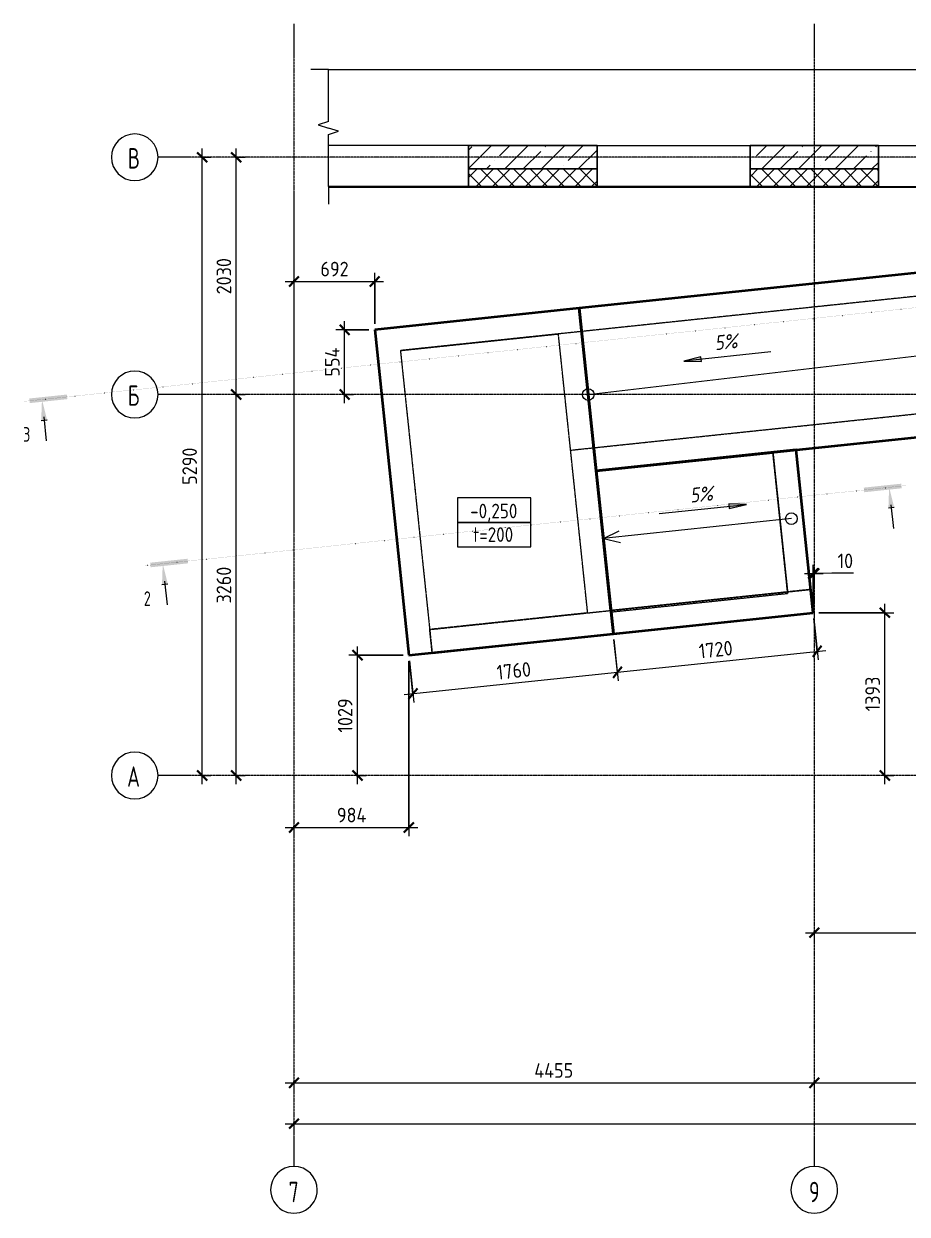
# Model space of a CAD drawing. Header units: millimetres. Extents: x 25237 to 117542, y -2270 to 13021.
# Drawn here: x 25237 to 32800, y 2497 to 12682 of the extents above; entities that cross this region are included whole.
import ezdxf

# ---------------------------------------------------------------- set-up
doc = ezdxf.new("R2010")
doc.units = ezdxf.units.MM
for name, pattern in [('01 Штриховая _4 мм_', [6, 3.5, -2.5]), ('02 Штрихпунктирная _20 мм_', [25, 20, -2.5, 0, -2.5]), ('04 Пунктир 10мм', [10, 0, -10])]:
    doc.linetypes.add(name, pattern=pattern)
for name, color, linetype, lineweight in [('AA_Dim', 7, 'Continuous', 9), ('AA_Dim-50', 7, 'Continuous', 9), ('AA_Linii', 7, 'Continuous', 9), ('AA_Oformlenie', 7, 'Continuous', 9), ('AA_Razrez', 7, 'Continuous', 9), ('AA_Vinoska', 7, 'Continuous', 9), ('AF_Perekritie', 7, 'Continuous', 20), ('AF_Perekritie_Опалубка', 253, 'Continuous', 20), ('AF_Stena', 7, '01 Штриховая _4 мм_', 20), ('AF_Stena_Опалубка', 253, 'Continuous', 20), ('Gen_Dim', 7, 'Continuous', 9), ('Оси', 7, 'Continuous', 9)]:
    doc.layers.add(name, color=color, linetype=linetype, lineweight=lineweight)
doc.styles.add('ISOCPEUR', font='isocpeur.ttf', dxfattribs={"width": 0.7, "height": 175})
doc.styles.add('ISOCPEUR_1', font='isocpeur.ttf', dxfattribs={"width": 0.85, "height": 125})
doc.styles.add('ISOCPEUR_2', font='isocpeur.ttf', dxfattribs={"width": 0.9, "height": 125})
doc.styles.add('ISOCPEUR_3', font='isocpeur.ttf', dxfattribs={"width": 0.7, "height": 125})
doc.styles.add('ISOCPEUR_I', font='isocpeui.ttf', dxfattribs={"width": 0.85, "height": 125})
doc.dimstyles.new('05_Округл_1мм__прозр_', dxfattribs={"dimscale": 304.8, "dimtxt": 124.497647, "dimasz": 0.278871, "dimexe": 0.246063, "dimexo": 0.164042, "dimgap": 0.016404, "dimtad": 1, "dimdec": 0, "dimdsep": 46, "dimtxsty": 'ISOCPEUR_2', "dimblk1": 'OBLIQUE', "dimblk2": 'OBLIQUE', "dimsah": 1, "dimcen": 0.09, "dimdle": 0.246063, "dimazin": 0, "dimtfac": 1, "dimtdec": 4, "dimtix": 1, "dimtmove": 0, "dimatfit": 3, "dimfxl": 1, "dimtvp": 1, "dimtolj": 1, "dimtzin": 0, "dimlwd": 18, "dimlwe": 18, "dimarcsym": 2})
doc.dimstyles.new('05_Округл_1мм__прозр__1', dxfattribs={"dimscale": 304.8, "dimtxt": 124.497647, "dimasz": 0.278871, "dimexe": 0.246063, "dimexo": 0.164042, "dimgap": 0.016404, "dimtad": 1, "dimdec": 0, "dimdsep": 46, "dimtxsty": 'ISOCPEUR_2', "dimblk1": 'OBLIQUE', "dimblk2": 'OBLIQUE', "dimsah": 1, "dimcen": 0.09, "dimdle": 0.246063, "dimazin": 0, "dimtfac": 1, "dimtdec": 4, "dimtix": 1, "dimtmove": 1, "dimatfit": 3, "dimfxl": 1, "dimtvp": 1, "dimtolj": 1, "dimtzin": 0, "dimlwd": 18, "dimlwe": 18, "dimarcsym": 2})
doc.dimstyles.new('05_Округл_5мм__прозр_', dxfattribs={"dimscale": 304.8, "dimtxt": 124.497647, "dimasz": 0.278871, "dimexe": 0.246063, "dimexo": 0.164042, "dimgap": 0.016404, "dimtad": 1, "dimdec": 0, "dimrnd": 5, "dimdsep": 46, "dimtxsty": 'ISOCPEUR_2', "dimblk1": 'OBLIQUE', "dimblk2": 'OBLIQUE', "dimsah": 1, "dimcen": 0.09, "dimdle": 0.246063, "dimazin": 0, "dimtfac": 1, "dimtdec": 4, "dimtix": 1, "dimtmove": 0, "dimatfit": 3, "dimfxl": 1, "dimtvp": 1, "dimtolj": 1, "dimtzin": 0, "dimlwd": 18, "dimlwe": 18, "dimarcsym": 2})
pattern_1 = [(45, (0, 0), (-70.71068, 70.71068), []), (135, (0, 0), (-70.71068, -70.71068), [])]

# ---------------------------------------------------------------- blocks, each defined once
blk = doc.blocks.new('Засыпка - Засыпка-3699984-Схема расположения входа на отм_ -0_110 в_о 7-14_А-В')
at = {"layer": 'AF_Perekritie', "lineweight": 35}
for p, q in [((30139, 8856), (31650, 9015)), ((30264, 7662), (30139, 8856))]:
    blk.add_line(p, q, dxfattribs=at)
at = {"layer": 'AF_Perekritie', "linetype": '01 Штриховая _4 мм_'}
for p, q in [((31650, 9015), (31777, 7806)), ((31777, 7806), (30266, 7647)), ((30266, 7647), (30264, 7662))]:
    blk.add_line(p, q, dxfattribs=at)
blk = doc.blocks.new('Засыпка 2 - Засыпка 2-3700114-Схема расположения входа на отм_ -0_110 в_о 7-14_А-В')
at = {"layer": 'AF_Perekritie', "linetype": '01 Штриховая _4 мм_'}
for p, q in [((28529, 6857), (29889, 6857)), ((28529, 6857), (28529, 4457)), ((29889, 4457), (29889, 6857)), ((29889, 4457), (28529, 4457))]:
    blk.add_line(p, q, dxfattribs=at)
blk = doc.blocks.new('Перекрытия 1 - Перекрытия 1-3747042-Схема расположения входа на отм_ -0_110 в_о 7-14_А-В')
at = {"layer": 'AF_Perekritie', "lineweight": 35}
for q in [(31650, 9015), (30264, 7662)]:
    blk.add_line((30139, 8856), q, dxfattribs=at)
at = {"layer": 'AF_Perekritie', "linetype": '01 Штриховая _4 мм_'}
for q in [(31650, 9015), (30264, 7662)]:
    blk.add_line((31776, 7821), q, dxfattribs=at)
blk = doc.blocks.new('Перекрытия 2 - Перекрытия 2-3747738-Схема расположения входа на отм_ -0_110 в_о 7-14_А-В')
at = {"layer": 'AF_Perekritie', "linetype": '01 Штриховая _4 мм_'}
for p, q in [((28844, 6857), (30204, 6857)), ((28844, 6857), (28844, 4457)), ((30204, 4457), (30204, 6857)), ((30204, 4457), (28844, 4457))]:
    blk.add_line(p, q, dxfattribs=at)
blk = doc.blocks.new('011_ЛинияОбрыва _ЭлУзла_Линия_ - Тип 1-3710487-Схема расположения входа на отм_ -0_110 в_о 7-14_А-В')
at = {"layer": 'AA_Oformlenie'}
for p, q in [((0, 0), (445, 0)), ((556, 0), (1000, 0))]:
    blk.add_line(p, q, dxfattribs=at)
blk = doc.blocks.new('011_ЛинияОбрыва _ЭлУзла_Линия_ - Тип 1-3710690-Схема расположения входа на отм_ -0_110 в_о 7-14_А-В')
at = {"layer": 'AA_Oformlenie'}
blk.add_line((0, 0), (10745, 0), dxfattribs=at)
blk = doc.blocks.new('012_Стрелка _ЭлУзла_Линия_ - 012_Стрелка _ЭлУзла_Линия_-4143382-Схема расположения входа на отм_ -0_110 в_о 7-14_А-В')
at = {"layer": 'AA_Oformlenie'}
blk.add_line((0, 0), (1619, 0), dxfattribs=at)
blk = doc.blocks.new('012_Стрелка _ЭлУзла_Линия_ - 012_Стрелка _ЭлУзла_Линия_-4143473-Схема расположения входа на отм_ -0_110 в_о 7-14_А-В')
at = {"layer": 'AA_Oformlenie'}
blk.add_line((0, 0), (4021, 0), dxfattribs=at)
blk = doc.blocks.new('Ось сетки - d_4мм-2765513-Схема расположения входа на отм_ -0_110 в_о 7-14_А-В')
at = {"layer": 'Оси'}
for start, end in [(360, 180), (360, 180), (180, 360), (180, 360)]:
    blk.add_arc((0, 0), 4, start, end, dxfattribs=at)
blk = doc.blocks.new('042_М_Плиты толщина и отметка - Толщина и отметка-1913325-Схема расположения входа на отм_ -0_110 в_о 7-14_А-В')
at = {"layer": 'AA_Vinoska'}
for p, q in [((6.28, 4.17), (-6.28, 4.17)), ((-6.28, 4.17), (-6.28, 0)), ((6.28, 0), (6.28, 4.17)), ((6.28, 0), (-6.28, 0)), ((-6.28, 0), (-6.28, -4.17)), ((-6.28, 0), (6.28, 0)), ((6.28, -4.17), (6.28, 0)), ((-6.28, -4.17), (6.28, -4.17))]:
    blk.add_line(p, q, dxfattribs=at)
blk = doc.blocks.new('DIMBLOCK7-Схема расположения входа на отм_ -0_110 в_о 7-14_А-В')
at = {"layer": 'AA_Dim-50', "lineweight": 18}
for p, q in [((30290, 7414), (30327, 7059)), ((30320, 7133), (30290, 7414)), ((28495, 6942), (30320, 7133)), ((28540, 7230), (28577, 6875)), ((28569, 6949), (28540, 7230))]:
    blk.add_line(p, q, dxfattribs=at)
at = {"layer": 'AA_Dim-50', "lineweight": 30}
for p, q in [((30320, 7133), (30282, 7087)), ((30320, 7133), (30357, 7180)), ((28569, 6949), (28531, 6903)), ((28569, 6949), (28607, 6996))]:
    blk.add_line(p, q, dxfattribs=at)
at = {"layer": 'AA_Dim-50', "color": 0, "lineweight": 18, "insert": (29280, 7193), "char_height": 125, "width": 353.38, "attachment_point": 1, "rotation": 6, "line_spacing_factor": 1.149209, "style": 'ISOCPEUR_2'}
blk.add_mtext('1760', dxfattribs=at)
blk = doc.blocks.new('_Oblique')
at = {"color": 0, "linetype": 'ByBlock', "lineweight": -2}
blk.add_line((-0.5, -0.5), (0.5, 0.5), dxfattribs=at)
blk = doc.blocks.new('DIMBLOCK8-Схема расположения входа на отм_ -0_110 в_о 7-14_А-В')
at = {"layer": 'AA_Dim-50', "lineweight": 18}
for p, q in [((32001, 7594), (32038, 7239)), ((32030, 7313), (32001, 7594)), ((30290, 7414), (30327, 7059)), ((30320, 7133), (30290, 7414)), ((30320, 7133), (32105, 7321))]:
    blk.add_line(p, q, dxfattribs=at)
at = {"layer": 'AA_Dim-50', "lineweight": 30}
for p, q in [((32030, 7313), (32068, 7360)), ((32030, 7313), (31992, 7266)), ((30320, 7133), (30282, 7087)), ((30320, 7133), (30357, 7180))]:
    blk.add_line(p, q, dxfattribs=at)
at = {"layer": 'AA_Dim-50', "color": 0, "lineweight": 18, "insert": (31011, 7375), "char_height": 125, "width": 353.38, "attachment_point": 1, "rotation": 6, "line_spacing_factor": 1.149209, "style": 'ISOCPEUR_2'}
blk.add_mtext('1720', dxfattribs=at)
blk = doc.blocks.new('DIMBLOCK12-Схема расположения входа на отм_ -0_110 в_о 7-14_А-В')
at = {"layer": 'AA_Dim-50', "lineweight": 30}
for p, q in [((27057, 9510), (27014, 9552)), ((27057, 9510), (27099, 9467)), ((27057, 6250), (27014, 6292)), ((27057, 6250), (27099, 6207))]:
    blk.add_line(p, q, dxfattribs=at)
at = {"layer": 'AA_Dim-50', "lineweight": 18}
for p, q in [((27047, 9510), (27132, 9510)), ((27057, 9510), (27047, 9510)), ((27057, 6175), (27057, 9510)), ((27047, 6250), (27132, 6250)), ((27057, 6250), (27047, 6250))]:
    blk.add_line(p, q, dxfattribs=at)
at = {"layer": 'AA_Dim-50', "color": 0, "lineweight": 18, "insert": (26888, 7722), "char_height": 125, "width": 379.24, "attachment_point": 1, "rotation": 90, "line_spacing_factor": 1.149209, "style": 'ISOCPEUR_2'}
blk.add_mtext('3260', dxfattribs=at)
blk = doc.blocks.new('DIMBLOCK13-Схема расположения входа на отм_ -0_110 в_о 7-14_А-В')
at = {"layer": 'AA_Dim-50', "lineweight": 18}
for p, q in [((27057, 9510), (27057, 11615)), ((27047, 11540), (27132, 11540)), ((27057, 11540), (27047, 11540)), ((27047, 9510), (27132, 9510)), ((27057, 9510), (27047, 9510))]:
    blk.add_line(p, q, dxfattribs=at)
at = {"layer": 'AA_Dim-50', "lineweight": 30}
for p, q in [((27057, 11540), (27014, 11582)), ((27057, 11540), (27099, 11497)), ((27057, 9510), (27014, 9552)), ((27057, 9510), (27099, 9467))]:
    blk.add_line(p, q, dxfattribs=at)
at = {"layer": 'AA_Dim-50', "color": 0, "lineweight": 18, "insert": (26888, 10367), "char_height": 125, "width": 379.24, "attachment_point": 1, "rotation": 90, "line_spacing_factor": 1.149209, "style": 'ISOCPEUR_2'}
blk.add_mtext('2030', dxfattribs=at)
blk = doc.blocks.new('DIMBLOCK14-Схема расположения входа на отм_ -0_110 в_о 7-14_А-В')
at = {"layer": 'AA_Dim-50', "lineweight": 18}
for p, q in [((26764, 6175), (26764, 11615)), ((26754, 11540), (26839, 11540)), ((26764, 11540), (26754, 11540)), ((26754, 6250), (26839, 6250)), ((26764, 6250), (26754, 6250))]:
    blk.add_line(p, q, dxfattribs=at)
at = {"layer": 'AA_Dim-50', "lineweight": 30}
for p, q in [((26764, 11540), (26721, 11582)), ((26764, 11540), (26806, 11497)), ((26764, 6250), (26721, 6292)), ((26764, 6250), (26806, 6207))]:
    blk.add_line(p, q, dxfattribs=at)
at = {"layer": 'AA_Dim-50', "color": 0, "lineweight": 18, "insert": (26595, 8737), "char_height": 125, "width": 379.24, "attachment_point": 1, "rotation": 90, "line_spacing_factor": 1.149209, "style": 'ISOCPEUR_2'}
blk.add_mtext('5290', dxfattribs=at)
blk = doc.blocks.new('DIMBLOCK15-Схема расположения входа на отм_ -0_110 в_о 7-14_А-В')
at = {"layer": 'AA_Dim-50', "lineweight": 18}
for p, q in [((27475, 3621), (32005, 3621)), ((27550, 3631), (27550, 3546)), ((27550, 3621), (27550, 3631)), ((32005, 3631), (32005, 3546)), ((32005, 3621), (32005, 3631))]:
    blk.add_line(p, q, dxfattribs=at)
at = {"layer": 'AA_Dim-50', "lineweight": 30}
for p, q in [((27550, 3621), (27508, 3579)), ((27550, 3621), (27593, 3664)), ((32005, 3621), (31963, 3579)), ((32005, 3621), (32048, 3664))]:
    blk.add_line(p, q, dxfattribs=at)
at = {"layer": 'AA_Dim-50', "color": 0, "lineweight": 18, "insert": (29608, 3789), "char_height": 125, "width": 407.97, "attachment_point": 1, "line_spacing_factor": 1.149209, "style": 'ISOCPEUR_2'}
blk.add_mtext('4455', dxfattribs=at)
blk = doc.blocks.new('DIMBLOCK16-Схема расположения входа на отм_ -0_110 в_о 7-14_А-В')
at = {"layer": 'AA_Dim-50', "lineweight": 30}
for p, q in [((32005, 3621), (31963, 3579)), ((32005, 3621), (32048, 3664)), ((40575, 3621), (40533, 3579)), ((40575, 3621), (40618, 3664))]:
    blk.add_line(p, q, dxfattribs=at)
at = {"layer": 'AA_Dim-50', "lineweight": 18}
for p, q in [((32005, 3631), (32005, 3546)), ((32005, 3621), (32005, 3631)), ((32005, 3621), (40575, 3621)), ((40575, 3631), (40575, 3546)), ((40575, 3621), (40575, 3631))]:
    blk.add_line(p, q, dxfattribs=at)
at = {"layer": 'AA_Dim-50', "color": 0, "lineweight": 18, "insert": (36132, 3789), "char_height": 125, "width": 379.24, "attachment_point": 1, "line_spacing_factor": 1.149209, "style": 'ISOCPEUR_2'}
blk.add_mtext('8570', dxfattribs=at)
blk = doc.blocks.new('DIMBLOCK18-Схема расположения входа на отм_ -0_110 в_о 7-14_А-В')
at = {"layer": 'AA_Dim-50', "lineweight": 18}
for p, q in [((27475, 3271), (49190, 3271)), ((27550, 3281), (27550, 3196)), ((27550, 3271), (27550, 3281)), ((49115, 3281), (49115, 3196)), ((49115, 3271), (49115, 3281))]:
    blk.add_line(p, q, dxfattribs=at)
at = {"layer": 'AA_Dim-50', "lineweight": 30}
for p, q in [((27550, 3271), (27508, 3229)), ((27550, 3271), (27593, 3314)), ((49115, 3271), (49073, 3229)), ((49115, 3271), (49158, 3314))]:
    blk.add_line(p, q, dxfattribs=at)
at = {"layer": 'AA_Dim-50', "color": 0, "lineweight": 18, "insert": (38146, 3439), "char_height": 125, "width": 448.19, "attachment_point": 1, "line_spacing_factor": 1.149209, "style": 'ISOCPEUR_2'}
blk.add_mtext('21565', dxfattribs=at)
blk = doc.blocks.new('Разрез - Номер узла_ сзади-394133-Схема расположения входа на отм_ -0_110 в_о 7-14_А-В')
at = {"layer": 'AA_Razrez'}
for points in [[(7.33, 0.4), (7.33, -0.39), (0.87, -0.39), (0.87, 0.4)], [(3.5, -3.53), (2.5, -3.53), (3, 0)]]:
    blk.add_hatch(color=256, dxfattribs=at).paths.add_polyline_path(points)
for p, q in [((2.5, -3.53), (3.5, -3.53)), ((3, -3), (3, -7.1))]:
    blk.add_line(p, q, dxfattribs=at)
blk = doc.blocks.new('Разрез - Номер узла_ спереди-394134-Схема расположения входа на отм_ -0_110 в_о 7-14_А-В')
at = {"layer": 'AA_Razrez'}
for points in [[(7.33, 0.4), (7.33, -0.39), (0.87, -0.39), (0.87, 0.4)], [(3.5, -3.53), (2.5, -3.53), (3, 0)]]:
    blk.add_hatch(color=256, dxfattribs=at).paths.add_polyline_path(points)
for p, q in [((2.5, -3.53), (3.5, -3.53)), ((3, -3), (3, -7.1))]:
    blk.add_line(p, q, dxfattribs=at)
blk = doc.blocks.new('DIMBLOCK31-Схема расположения входа на отм_ -0_110 в_о 7-14_А-В')
at = {"layer": 'AA_Dim-50', "lineweight": 18}
for p, q in [((36152, 6603), (36152, 4830)), ((36152, 4905), (36152, 6603)), ((31930, 4905), (36227, 4905)), ((32005, 4915), (32005, 4830)), ((32005, 4905), (32005, 4915))]:
    blk.add_line(p, q, dxfattribs=at)
at = {"layer": 'AA_Dim-50', "lineweight": 30}
for p, q in [((32005, 4905), (31963, 4863)), ((32005, 4905), (32048, 4948)), ((36152, 4905), (36110, 4863)), ((36152, 4905), (36195, 4948))]:
    blk.add_line(p, q, dxfattribs=at)
at = {"layer": 'AA_Dim-50', "color": 0, "lineweight": 18, "insert": (33920, 5074), "char_height": 125, "width": 382.11, "attachment_point": 1, "line_spacing_factor": 1.149209, "style": 'ISOCPEUR_2'}
blk.add_mtext('4145', dxfattribs=at)
blk = doc.blocks.new('DIMBLOCK33-Схема расположения входа на отм_ -0_110 в_о 7-14_А-В')
at = {"layer": 'AA_Dim-50', "lineweight": 18}
for p, q in [((28094, 6175), (28094, 7354)), ((28485, 7279), (28019, 7279)), ((28094, 7279), (28485, 7279)), ((28084, 6250), (28169, 6250)), ((28094, 6250), (28084, 6250))]:
    blk.add_line(p, q, dxfattribs=at)
at = {"layer": 'AA_Dim-50', "lineweight": 30}
for p, q in [((28094, 7279), (28052, 7322)), ((28094, 7279), (28137, 7237)), ((28094, 6250), (28052, 6292)), ((28094, 6250), (28137, 6207))]:
    blk.add_line(p, q, dxfattribs=at)
at = {"layer": 'AA_Dim-50', "color": 0, "lineweight": 18, "insert": (27926, 6617), "char_height": 125, "width": 353.38, "attachment_point": 1, "rotation": 90, "line_spacing_factor": 1.149209, "style": 'ISOCPEUR_2'}
blk.add_mtext('1029', dxfattribs=at)
blk = doc.blocks.new('DIMBLOCK34-Схема расположения входа на отм_ -0_110 в_о 7-14_А-В')
at = {"layer": 'AA_Dim-50', "lineweight": 18}
for p, q in [((28535, 7229), (28535, 5731)), ((28535, 5806), (28535, 7229)), ((27475, 5806), (28610, 5806)), ((27550, 5816), (27550, 5731)), ((27550, 5806), (27550, 5816))]:
    blk.add_line(p, q, dxfattribs=at)
at = {"layer": 'AA_Dim-50', "lineweight": 30}
for p, q in [((27550, 5806), (27508, 5763)), ((27550, 5806), (27593, 5848)), ((28535, 5806), (28492, 5763)), ((28535, 5806), (28577, 5848))]:
    blk.add_line(p, q, dxfattribs=at)
at = {"layer": 'AA_Dim-50', "color": 0, "lineweight": 18, "insert": (27918, 5974), "char_height": 125, "width": 298.79, "attachment_point": 1, "line_spacing_factor": 1.149209, "style": 'ISOCPEUR_2'}
blk.add_mtext('984', dxfattribs=at)
blk = doc.blocks.new('DIMBLOCK35-Схема расположения входа на отм_ -0_110 в_о 7-14_А-В')
at = {"layer": 'AA_Dim-50', "lineweight": 30}
for p, q in [((27550, 10477), (27593, 10520)), ((28242, 10477), (28284, 10520)), ((27550, 10477), (27508, 10435)), ((28242, 10477), (28199, 10435))]:
    blk.add_line(p, q, dxfattribs=at)
at = {"layer": 'AA_Dim-50', "lineweight": 18}
for p, q in [((28242, 10114), (28242, 10552)), ((27475, 10477), (28317, 10477)), ((27550, 10487), (27550, 10402)), ((27550, 10477), (27550, 10487)), ((28242, 10477), (28242, 10114))]:
    blk.add_line(p, q, dxfattribs=at)
at = {"layer": 'AA_Dim-50', "color": 0, "lineweight": 18, "insert": (27777, 10646), "char_height": 125, "width": 284.43, "attachment_point": 1, "line_spacing_factor": 1.149209, "style": 'ISOCPEUR_2'}
blk.add_mtext('692', dxfattribs=at)
blk = doc.blocks.new('DIMBLOCK36-Схема расположения входа на отм_ -0_110 в_о 7-14_А-В')
at = {"layer": 'AA_Dim-50', "lineweight": 30}
for p, q in [((27984, 10064), (27942, 10107)), ((27984, 10064), (28027, 10022)), ((27984, 9510), (27942, 9552)), ((27984, 9510), (28027, 9467))]:
    blk.add_line(p, q, dxfattribs=at)
at = {"layer": 'AA_Dim-50', "lineweight": 18}
for p, q in [((27984, 9435), (27984, 10139)), ((28192, 10064), (27909, 10064)), ((27984, 10064), (28192, 10064)), ((27974, 9510), (28059, 9510)), ((27984, 9510), (27974, 9510))]:
    blk.add_line(p, q, dxfattribs=at)
at = {"layer": 'AA_Dim-50', "color": 0, "lineweight": 18, "insert": (27816, 9663), "char_height": 125, "width": 298.79, "attachment_point": 1, "rotation": 90, "line_spacing_factor": 1.149209, "style": 'ISOCPEUR_2'}
blk.add_mtext('554', dxfattribs=at)
blk = doc.blocks.new('DIMBLOCK37-Схема расположения входа на отм_ -0_110 в_о 7-14_А-В')
at = {"layer": 'AA_Dim-50', "lineweight": 18}
for p, q in [((32045, 7643), (32685, 7643)), ((32610, 7643), (32045, 7643)), ((32610, 6175), (32610, 7718)), ((32600, 6250), (32685, 6250)), ((32610, 6250), (32600, 6250))]:
    blk.add_line(p, q, dxfattribs=at)
at = {"layer": 'AA_Dim-50', "lineweight": 30}
for p, q in [((32610, 7643), (32567, 7686)), ((32610, 7643), (32652, 7601)), ((32610, 6250), (32567, 6292)), ((32610, 6250), (32652, 6207))]:
    blk.add_line(p, q, dxfattribs=at)
at = {"layer": 'AA_Dim-50', "color": 0, "lineweight": 18, "insert": (32442, 6799), "char_height": 125, "width": 353.38, "attachment_point": 1, "rotation": 90, "line_spacing_factor": 1.149209, "style": 'ISOCPEUR_2'}
blk.add_mtext('1393', dxfattribs=at)
blk = doc.blocks.new('DIMBLOCK38-Схема расположения входа на отм_ -0_110 в_о 7-14_А-В')
at = {"layer": 'AA_Dim-50', "lineweight": 18}
for p, q in [((31995, 7693), (31995, 8054)), ((31920, 7979), (32080, 7979)), ((31995, 7979), (31995, 7693)), ((32154, 7981), (32000, 7979)), ((32005, 7989), (32005, 7904)), ((32005, 7979), (32005, 7989)), ((32341, 7981), (32154, 7981))]:
    blk.add_line(p, q, dxfattribs=at)
at = {"layer": 'AA_Dim-50', "lineweight": 30}
for p, q in [((31995, 7979), (31953, 7936)), ((32005, 7979), (31963, 7936)), ((31995, 7979), (32038, 8021)), ((32005, 7979), (32048, 8021))]:
    blk.add_line(p, q, dxfattribs=at)
at = {"layer": 'AA_Dim-50', "color": 0, "lineweight": 18, "insert": (32204, 8149), "char_height": 125, "width": 163.76, "attachment_point": 1, "line_spacing_factor": 1.149209, "style": 'ISOCPEUR_2'}
blk.add_mtext('10', dxfattribs=at)

msp = doc.modelspace()

# ---------------------------------------------------------------- hatches: boundary and pattern name
at = {"layer": 'AA_Oformlenie'}
h = msp.add_hatch(dxfattribs=at)
h.set_pattern_fill('FP_1', color=256, style=0, pattern_type=2)
h.set_pattern_definition([(45, (0, 0), (-157.1545, 157.1545), []), (45, (157.15, 0), (-157.1545, 157.1545), [277.813, -55.563, 1.676, -53.886])])
h.paths.add_polyline_path([(41287.101, 11440), (41287.101, 11640), (40267.4341, 11640), (40267.4341, 11440)])
h.paths.add_polyline_path([(49313.3662, 11440), (49445.0616, 11440), (49445.0616, 11640), (48565.0616, 11640), (48565.0616, 11440)])
h.paths.add_polyline_path([(42987.101, 11440), (47255.0616, 11440), (47255.0616, 11640), (42987.101, 11640)])
h.paths.add_polyline_path([(31455.0977, 11440), (32555.1338, 11440), (32555.1338, 11640), (31455.0977, 11640)])
h.paths.add_polyline_path([(29045.0616, 11440), (30145.0977, 11440), (30145.0977, 11640), (29045.0616, 11640)])
h.paths.add_polyline_path([(38567.4151, 11440), (38567.4151, 11640), (33863.3571, 11640), (33863.3571, 11440), (37392.4606, 11440)])
h = msp.add_hatch(dxfattribs=at)
h.set_pattern_fill('FP_2', color=256, style=0, pattern_type=2)
h.set_pattern_definition(pattern_1)
h.paths.add_polyline_path([(30145.0977, 11290), (30145.0977, 11440), (29045.0616, 11440), (29045.0616, 11290)])
h = msp.add_hatch(dxfattribs=at)
h.set_pattern_fill('FP_2', color=256, style=0, pattern_type=2)
h.set_pattern_definition(pattern_1)
h.paths.add_polyline_path([(32555.1338, 11290), (32555.1338, 11440), (31455.0977, 11440), (31455.0977, 11290)])
at = {"layer": 'Gen_Dim'}
for points in [[(30887.955, 9796.1284), (31039.1975, 9792.1679), (31035.0691, 9831.4473)], [(31423.2115, 8570.3707), (31271.969, 8574.3311), (31276.0974, 8535.0517)]]:
    msp.add_hatch(color=256, dxfattribs=at).paths.add_polyline_path(points)

# ---------------------------------------------------------------- linework, layer by layer
at = {"layer": 'AA_Linii', "lineweight": 20}
for p, q in [((29045.0616, 11640), (27845.0616, 11640)), ((29045.0616, 11640), (30145.0977, 11640)), ((29045.0616, 11440), (29045.0616, 11640)), ((30145.0977, 11640), (30145.0977, 11440)), ((30145.0977, 11640), (31455.0977, 11640)), ((31455.0977, 11640), (32555.1338, 11640)), ((31455.0977, 11440), (31455.0977, 11640)), ((32555.1338, 11640), (32555.1338, 11440)), ((32555.1338, 11640), (33865.0616, 11640)), ((30145.0977, 11440), (29045.0616, 11440)), ((29045.0616, 11440), (30145.0977, 11440)), ((29045.0616, 11290), (29045.0616, 11440)), ((30145.0977, 11440), (30145.0977, 11290)), ((31455.0977, 11440), (32555.0616, 11440)), ((31455.0977, 11290), (31455.0977, 11440)), ((32555.1338, 11440), (31455.0977, 11440)), ((31455.0977, 11440), (32555.1338, 11440)), ((32555.0616, 11440), (32555.0616, 11290)), ((27550.0616, 11240), (27550.0616, 8344.0403)), ((29045.0616, 11290), (27845.0616, 11290)), ((36023.5651, 11280), (27845.0616, 11280)), ((30145.0977, 11290), (29045.0616, 11290)), ((31455.0977, 11290), (30145.0977, 11290)), ((32555.0616, 11290), (31455.0977, 11290)), ((32555.0616, 11290), (33863.3571, 11290))]:
    msp.add_line(p, q, dxfattribs=at)
at = {"layer": 'AA_Linii'}
for p, q in [((30145.0977, 11640), (29045.0616, 11640)), ((29045.0616, 11640), (29045.0616, 11440)), ((30145.0977, 11440), (30145.0977, 11640)), ((32555.1338, 11640), (31455.0977, 11640)), ((31455.0977, 11640), (31455.0977, 11440)), ((32555.1338, 11440), (32555.1338, 11640)), ((29045.0616, 11440), (30145.0977, 11440)), ((30145.0977, 11440), (29045.0616, 11440)), ((29045.0616, 11440), (29045.0616, 11290)), ((30145.0977, 11290), (30145.0977, 11440)), ((31455.0977, 11440), (32555.1338, 11440)), ((32555.1338, 11440), (31455.0977, 11440)), ((31455.0977, 11440), (31455.0977, 11290)), ((32555.1338, 11290), (32555.1338, 11440)), ((29045.0616, 11290), (30145.0977, 11290)), ((31455.0977, 11290), (32555.1338, 11290))]:
    msp.add_line(p, q, dxfattribs=at)
at = {"layer": 'AA_Vinoska'}
for p, q in [((27845.0616, 12290), (27695.0616, 12290)), ((27845.0616, 11846.3087), (27758.4115, 11818.1543)), ((27758.4115, 11818.1543), (27845.0616, 11790)), ((27931.6641, 11762.5), (27845.0616, 11790)), ((27845.0616, 11735), (27931.6641, 11762.5)), ((27845.0616, 11290), (27845.0616, 11140)), ((30199.1989, 8278.9458), (30334.018, 8344.7014)), ((30199.1989, 8278.9458), (30344.7433, 8242.6575))]:
    msp.add_line(p, q, dxfattribs=at)
for centre in [(30069.8099, 9510), (31808.8521, 8448.1271)]:
    msp.add_circle(centre, 50, dxfattribs=at)
at = {"layer": 'AF_Perekritie_Опалубка', "lineweight": 35}
for p, q in [((33969.0875, 10666.0834), (29992.2326, 10248.0991)), ((29992.2326, 10248.0991), (28241.874, 10064.129)), ((30138.5724, 8855.7685), (29992.2326, 10248.0991)), ((29992.2326, 10248.0991), (30138.5724, 8855.7685)), ((28241.874, 10064.129), (28534.5537, 7279.4677)), ((30138.5724, 8855.7685), (34115.4274, 9273.7528)), ((31849.1501, 9035.5574), (33439.4443, 9202.7041)), ((31849.1501, 9035.5574), (30138.5724, 8855.7685)), ((31995.4899, 7643.2268), (31849.1501, 9035.5574)), ((31995.4899, 7643.2268), (31849.1501, 9035.5574)), ((30284.9122, 7463.4378), (30138.5724, 8855.7685)), ((30138.5724, 8855.7685), (30284.9122, 7463.4378)), ((28733.4581, 7300.3734), (31995.4899, 7643.2268)), ((30284.9122, 7463.4378), (31995.4899, 7643.2268)), ((28534.5537, 7279.4677), (30284.9122, 7463.4378))]:
    msp.add_line(p, q, dxfattribs=at)
at = {"layer": 'AF_Stena'}
for p, q in [((33179.1861, 10381.9598), (30013.1382, 10049.1947)), ((30013.1382, 10049.1947), (28461.6841, 9886.1303)), ((28461.6841, 9886.1303), (28733.4581, 7300.3734)), ((30122.6378, 9055.1953), (33382.7425, 9397.8461)), ((29918.7623, 9033.7671), (30122.6378, 9055.1953)), ((29939.668, 8834.8628), (29918.7623, 9033.7671)), ((30143.5434, 8856.2909), (30122.6378, 9055.1953)), ((31775.6798, 7821.2254), (31650.2457, 9014.6517)), ((31779.3197, 7821.608), (31653.8855, 9015.0343)), ((30065.1022, 7641.4365), (29939.668, 8834.8628)), ((30258.8062, 7661.7956), (31974.5842, 7842.1311)), ((31775.6798, 7821.2254), (31779.3197, 7821.608)), ((31974.5842, 7842.1311), (31779.3197, 7821.608)), ((28712.5524, 7499.2778), (30258.8062, 7661.7956)), ((30065.1022, 7641.4365), (30264.0066, 7662.3422)), ((30258.8062, 7661.7956), (30279.7119, 7462.8912)), ((28733.4581, 7300.3734), (28712.5524, 7499.2778))]:
    msp.add_line(p, q, dxfattribs=at)
at = {"layer": 'AF_Stena_Опалубка'}
for p, q in [((33439.4443, 9202.7041), (30143.5434, 8856.2909)), ((31653.8855, 9015.0343), (31650.2457, 9014.6517)), ((31974.5842, 7842.1311), (31849.1501, 9035.5574)), ((30143.5434, 8856.2909), (30138.5724, 8855.7685)), ((30138.5724, 8855.7685), (30264.0066, 7662.3422)), ((31995.4899, 7643.2268), (31974.5842, 7842.1311)), ((31995.4899, 7643.2268), (30279.7119, 7462.8912)), ((30279.7119, 7462.8912), (28733.4581, 7300.3734))]:
    msp.add_line(p, q, dxfattribs=at)
at = {"layer": 'Gen_Dim'}
for p, q in [((31035.0691, 9831.4473), (30887.955, 9796.1284)), ((30887.955, 9796.1284), (31039.1975, 9792.1679)), ((31039.1975, 9792.1679), (31035.0691, 9831.4473)), ((31423.2115, 8570.3707), (31271.969, 8574.3311)), ((31271.969, 8574.3311), (31276.0974, 8535.0517)), ((31276.0974, 8535.0517), (31423.2115, 8570.3707))]:
    msp.add_line(p, q, dxfattribs=at)
at = {"layer": 'Оси'}
for p, q in [((27550.0616, 12681.8629), (27550.0616, 12431.8629)), ((32005.0616, 12681.8629), (32005.0616, 12431.8629)), ((26637.2958, 11540), (26387.2958, 11540)), ((26637.2958, 9510), (26387.2958, 9510)), ((26637.2958, 6250), (26387.2958, 6250)), ((27550.0616, 3155.5937), (27550.0616, 2905.5937)), ((32005.0616, 3155.5937), (32005.0616, 2905.5937))]:
    msp.add_line(p, q, dxfattribs=at)
at = {"layer": 'Оси', "linetype": '02 Штрихпунктирная _20 мм_'}
for p, q in [((27550.0616, 12431.8629), (27550.0616, 3155.5937)), ((32005.0616, 12431.8629), (32005.0616, 3155.5937)), ((49415.0616, 11540), (26637.2958, 11540)), ((49415.0616, 9510), (26637.2958, 9510)), ((49415.0616, 6250), (26637.2958, 6250))]:
    msp.add_line(p, q, dxfattribs=at)

# ---------------------------------------------------------------- block references
at = {"layer": 'AA_Oformlenie'}
for name, p, rotation in [('011_ЛинияОбрыва _ЭлУзла_Линия_ - Тип 1-3710487-Схема расположения входа на отм_ -0_110 в_о 7-14_А-В', (27845.0616, 11290), 89.99999999999974), ('012_Стрелка _ЭлУзла_Линия_ - 012_Стрелка _ЭлУзла_Линия_-4143473-Схема расположения входа на отм_ -0_110 в_о 7-14_А-В', (30069.8099, 9510), 6.70207229005682), ('012_Стрелка _ЭлУзла_Линия_ - 012_Стрелка _ЭлУзла_Линия_-4143382-Схема расположения входа на отм_ -0_110 в_о 7-14_А-В', (31808.8521, 8448.1271), 185.9999999999996)]:
    msp.add_blockref(name, p, dxfattribs=dict(at, rotation=rotation))
msp.add_blockref('011_ЛинияОбрыва _ЭлУзла_Линия_ - Тип 1-3710690-Схема расположения входа на отм_ -0_110 в_о 7-14_А-В', (27845.0616, 12290), dxfattribs=at)
at = {"layer": 'AA_Razrez', "xscale": 49.99999999999998, "yscale": 49.99999999999998, "zscale": 49.99999999999998, "rotation": 5.999999999999783}
for p in [(25243.8589, 9451.5312), (26277.7966, 8046.6132)]:
    msp.add_blockref('Разрез - Номер узла_ спереди-394134-Схема расположения входа на отм_ -0_110 в_о 7-14_А-В', p, dxfattribs=at)
at = {"layer": 'AA_Razrez', "extrusion": (0, 0, -1), "xscale": 49.99999999999998, "yscale": 49.99999999999998, "zscale": 49.99999999999998, "rotation": 354.0000000000004}
msp.add_blockref('Разрез - Номер узла_ сзади-394133-Схема расположения входа на отм_ -0_110 в_о 7-14_А-В', (-32794.9285, 8731.5914), dxfattribs=at)
at = {"layer": 'AA_Vinoska', "xscale": 49.99999999999998, "yscale": 49.99999999999998, "zscale": 49.99999999999998}
msp.add_blockref('042_М_Плиты толщина и отметка - Толщина и отметка-1913325-Схема расположения входа на отм_ -0_110 в_о 7-14_А-В', (29263.3931, 8416.1344), dxfattribs=at)
at = {"layer": 'AF_Perekritie', "linetype": '01 Штриховая _4 мм_'}
for name, p, rotation in [('Засыпка 2 - Засыпка 2-3700114-Схема расположения входа на отм_ -0_110 в_о 7-14_А-В', (805.5837, 84.6703), 6.000000000000026), ('Перекрытия 2 - Перекрытия 2-3747738-Схема расположения входа на отм_ -0_110 в_о 7-14_А-В', (492.5683, 51.771), 5.999999999999965)]:
    msp.add_blockref(name, p, dxfattribs=dict(at, rotation=rotation))
for name in ['Засыпка - Засыпка-3699984-Схема расположения входа на отм_ -0_110 в_о 7-14_А-В', 'Перекрытия 1 - Перекрытия 1-3747042-Схема расположения входа на отм_ -0_110 в_о 7-14_А-В']:
    msp.add_blockref(name, (0, 0), dxfattribs=at)
at = {"layer": 'Оси', "xscale": 49.99999999999998, "yscale": 49.99999999999998, "zscale": 49.99999999999998}
for p, rotation in [((26187.2958, 11540), 89.9999999999998), ((26187.2958, 9510), 89.9999999999998), ((26187.2958, 6250), 89.9999999999998), ((27550.0616, 2705.5937), 180), ((32005.0616, 2705.5937), 180)]:
    msp.add_blockref('Ось сетки - d_4мм-2765513-Схема расположения входа на отм_ -0_110 в_о 7-14_А-В', p, dxfattribs=dict(at, rotation=rotation))

# ---------------------------------------------------------------- texts
at = {"layer": 'AA_Razrez', "char_height": 125, "width": 75.759469, "attachment_point": 1, "style": 'ISOCPEUR_3'}
for s, insert in [('\\fISOCPEUR|b0|i0|c204|p34|;\\W.7;3', (25231.2081, 9231.0889)), ('\\fISOCPEUR|b0|i0|c204|p34|;\\W.7;2', (26265.1458, 7826.1709))]:
    msp.add_mtext(s, dxfattribs=dict(at, insert=insert))
at = {"layer": 'AA_Vinoska', "char_height": 125, "attachment_point": 1, "style": 'ISOCPEUR_1'}
for s, insert, width in [('-0,250', (29058.9139, 8575.7013), 504.261437), ('t=200', (29082.9264, 8374.0008), 446.339516)]:
    msp.add_mtext(s, dxfattribs=dict(at, insert=insert, width=width))
at = {"layer": 'Оси', "char_height": 175, "attachment_point": 1, "style": 'ISOCPEUR'}
for s, insert, width in [('\\fISOCPEUR|b0|i0|c204|p34|;\\W.7;В', (26127.5573, 11618.519), 120.653969), ('\\fISOCPEUR|b0|i0|c204|p34|;\\W.7;Б', (26127.5573, 9588.519), 120.653969), ('\\fISOCPEUR|b0|i0|c204|p34|;\\W.7;А', (26121.7823, 6328.519), 134.6835), ('\\fISOCPEUR|b0|i0|c204|p34|;\\W.7;7', (27504.8019, 2774.1395), 103.818531), ('\\fISOCPEUR|b0|i0|c204|p34|;\\W.7;9', (31959.8019, 2774.1395), 103.818531)]:
    msp.add_mtext(s, dxfattribs=dict(at, insert=insert, width=width))

# ---------------------------------------------------------------- dimensions: what is measured, and where the dimension line sits
at = {"layer": 'AA_Dim', "lineweight": 18}
for base, p1, p2, angle, dimstyle, override, picture, middle in [((26763.785, 11540), (26703.681, 6250), (26703.681, 11540), 90, '05_Округл_5мм__прозр_', {"dimpost": '<>', "dimfxl": 5290}, 'DIMBLOCK14-Схема расположения входа на отм_ -0_110 в_о 7-14_А-В', (26696.285, 8895)), ((27056.6216, 11540), (26996.5176, 9510), (26996.5176, 11540), 90, '05_Округл_5мм__прозр_', {"dimpost": '<>', "dimfxl": 2030}, 'DIMBLOCK13-Схема расположения входа на отм_ -0_110 в_о 7-14_А-В', (26989.1216, 10525)), ((27984.2119, 10064.129), (27924.1078, 9510), (28241.874, 10064.129), 90, '05_Округл_1мм__прозр_', {"dimpost": '<>', "dimfxl": 638.775626}, 'DIMBLOCK36-Схема расположения входа на отм_ -0_110 в_о 7-14_А-В', (27916.7119, 9787.0645)), ((27056.6216, 9510), (26996.5176, 6250), (26996.5176, 9510), 90, '05_Округл_5мм__прозр_', {"dimpost": '<>', "dimfxl": 3260}, 'DIMBLOCK12-Схема расположения входа на отм_ -0_110 в_о 7-14_А-В', (26989.1216, 7880)), ((32030.1859, 7313.1163), (30284.9122, 7463.4378), (31995.4899, 7643.2268), 6, '05_Округл_5мм__прозр_', {"dimpost": '<>', "dimfxl": 1720}, 'DIMBLOCK8-Схема расположения входа на отм_ -0_110 в_о 7-14_А-В', (31167.8414, 7290.3521)), ((32609.9945, 7643.2268), (32549.8904, 6250), (31995.4899, 7643.2268), 90, '05_Округл_1мм__прозр_', {"dimpost": '<>', "dimfxl": 1499.480135}, 'DIMBLOCK37-Схема расположения входа на отм_ -0_110 в_о 7-14_А-В', (32542.4945, 6946.6134)), ((30319.6082, 7133.3274), (28534.5537, 7279.4677), (30284.9122, 7463.4378), 6, '05_Округл_5мм__прозр_', {"dimpost": '<>', "dimfxl": 1760}, 'DIMBLOCK7-Схема расположения входа на отм_ -0_110 в_о 7-14_А-В', (29437.3733, 7108.4726)), ((28094.0843, 7279.4677), (28033.9802, 6250), (28534.5537, 7279.4677), 90, '05_Округл_1мм__прозр_', {"dimpost": '<>', "dimfxl": 1144.717261}, 'DIMBLOCK33-Схема расположения входа на отм_ -0_110 в_о 7-14_А-В', (28026.5843, 6764.7339))]:
    dim = msp.add_linear_dim(base=base, p1=p1, p2=p2, angle=angle, dimstyle=dimstyle, override=override, dxfattribs=at)
    dim.commit()
    dim.dimension.update_dxf_attribs({"geometry": picture, "text_midpoint": middle})
for base, p1, p2, dimstyle, override, picture, middle in [((28241.874, 10477.3428), (27550.0616, 10537.4469), (28241.874, 10064.129), '05_Округл_1мм__прозр_', {"dimpost": '<>', "dimfxl": 838.232806}, 'DIMBLOCK35-Схема расположения входа на отм_ -0_110 в_о 7-14_А-В', (27895.9678, 10544.8428)), ((28534.5537, 5805.7009), (27550.0616, 5865.8049), (28534.5537, 7279.4677), '05_Округл_1мм__прозр_', {"dimpost": '<>', "dimfxl": 1722.691819}, 'DIMBLOCK34-Схема расположения входа на отм_ -0_110 в_о 7-14_А-В', (28042.3077, 5873.2009)), ((36152.3853, 4905.3384), (32005.0616, 4965.4425), (36152.3853, 6653.0793), '05_Округл_5мм__прозр_', {"dimpost": '<>', "dimfxl": 4477.545254}, 'DIMBLOCK31-Схема расположения входа на отм_ -0_110 в_о 7-14_А-В', (34078.7234, 4972.8384)), ((32005.0616, 3621.1483), (27550.0616, 3681.2523), (32005.0616, 3681.2523), '05_Округл_5мм__прозр_', {"dimpost": '<>', "dimfxl": 4455}, 'DIMBLOCK15-Схема расположения входа на отм_ -0_110 в_о 7-14_А-В', (29777.5616, 3688.6483)), ((40575.0616, 3621.1483), (32005.0616, 3681.2523), (40575.0616, 3681.2523), '05_Округл_5мм__прозр_', {"dimpost": '<>', "dimfxl": 8570}, 'DIMBLOCK16-Схема расположения входа на отм_ -0_110 в_о 7-14_А-В', (36290.0616, 3688.6483)), ((49115.0616, 3271.1483), (27550.0616, 3331.2523), (49115.0616, 3331.2523), '05_Округл_5мм__прозр_', {"dimpost": '<>', "dimfxl": 21565}, 'DIMBLOCK18-Схема расположения входа на отм_ -0_110 в_о 7-14_А-В', (38332.5616, 3338.6483))]:
    dim = msp.add_linear_dim(base=base, p1=p1, p2=p2, dimstyle=dimstyle, override=override, dxfattribs=at)
    dim.commit()
    dim.dimension.update_dxf_attribs({"geometry": picture, "text_midpoint": middle})
dim = msp.add_linear_dim(base=(32005.0616, 7978.8654), p1=(31995.4899, 7643.2268), p2=(32005.0616, 8038.9695), dimstyle='05_Округл_1мм__прозр__1', override={"dimpost": '<>', "dimfxl": 395.858479}, dxfattribs=at)
dim.commit()
dim.dimension.update_dxf_attribs({"geometry": 'DIMBLOCK38-Схема расположения входа на отм_ -0_110 в_о 7-14_А-В', "text_midpoint": (32286.0891, 8065.4887), "dimtype": 160})

# ---------------------------------------------------------------- next in the draw order: texts
at = {"layer": 'Gen_Dim', "char_height": 125, "width": 234.538147, "attachment_point": 1, "rotation": 6, "line_spacing_factor": 1.149209, "style": 'ISOCPEUR_I', "bg_fill": 3, "box_fill_scale": 1.25, "bg_fill_color": 256, "bg_fill_true_color": 13158600, "bg_fill_transparency": 0}
for insert in [(31144.0284, 10012.387), (30933.3935, 8708.233)]:
    msp.add_mtext('5%', dxfattribs=dict(at, insert=insert))

# ---------------------------------------------------------------- next in the draw order: linework, layer by layer
at = {"layer": 'AA_Razrez', "linetype": '04 Пунктир 10мм'}
for p, q in [((25243.8589, 9451.5312), (36907.1002, 10677.3872)), ((26277.7966, 8046.6132), (32794.9285, 8731.5914))]:
    msp.add_line(p, q, dxfattribs=at)
at = {"layer": 'Gen_Dim'}
for p, q in [((31633.8464, 9874.5247), (30887.955, 9796.1284)), ((30677.3201, 8491.9744), (31423.2115, 8570.3707))]:
    msp.add_line(p, q, dxfattribs=at)

doc.saveas('drawing.dxf')
